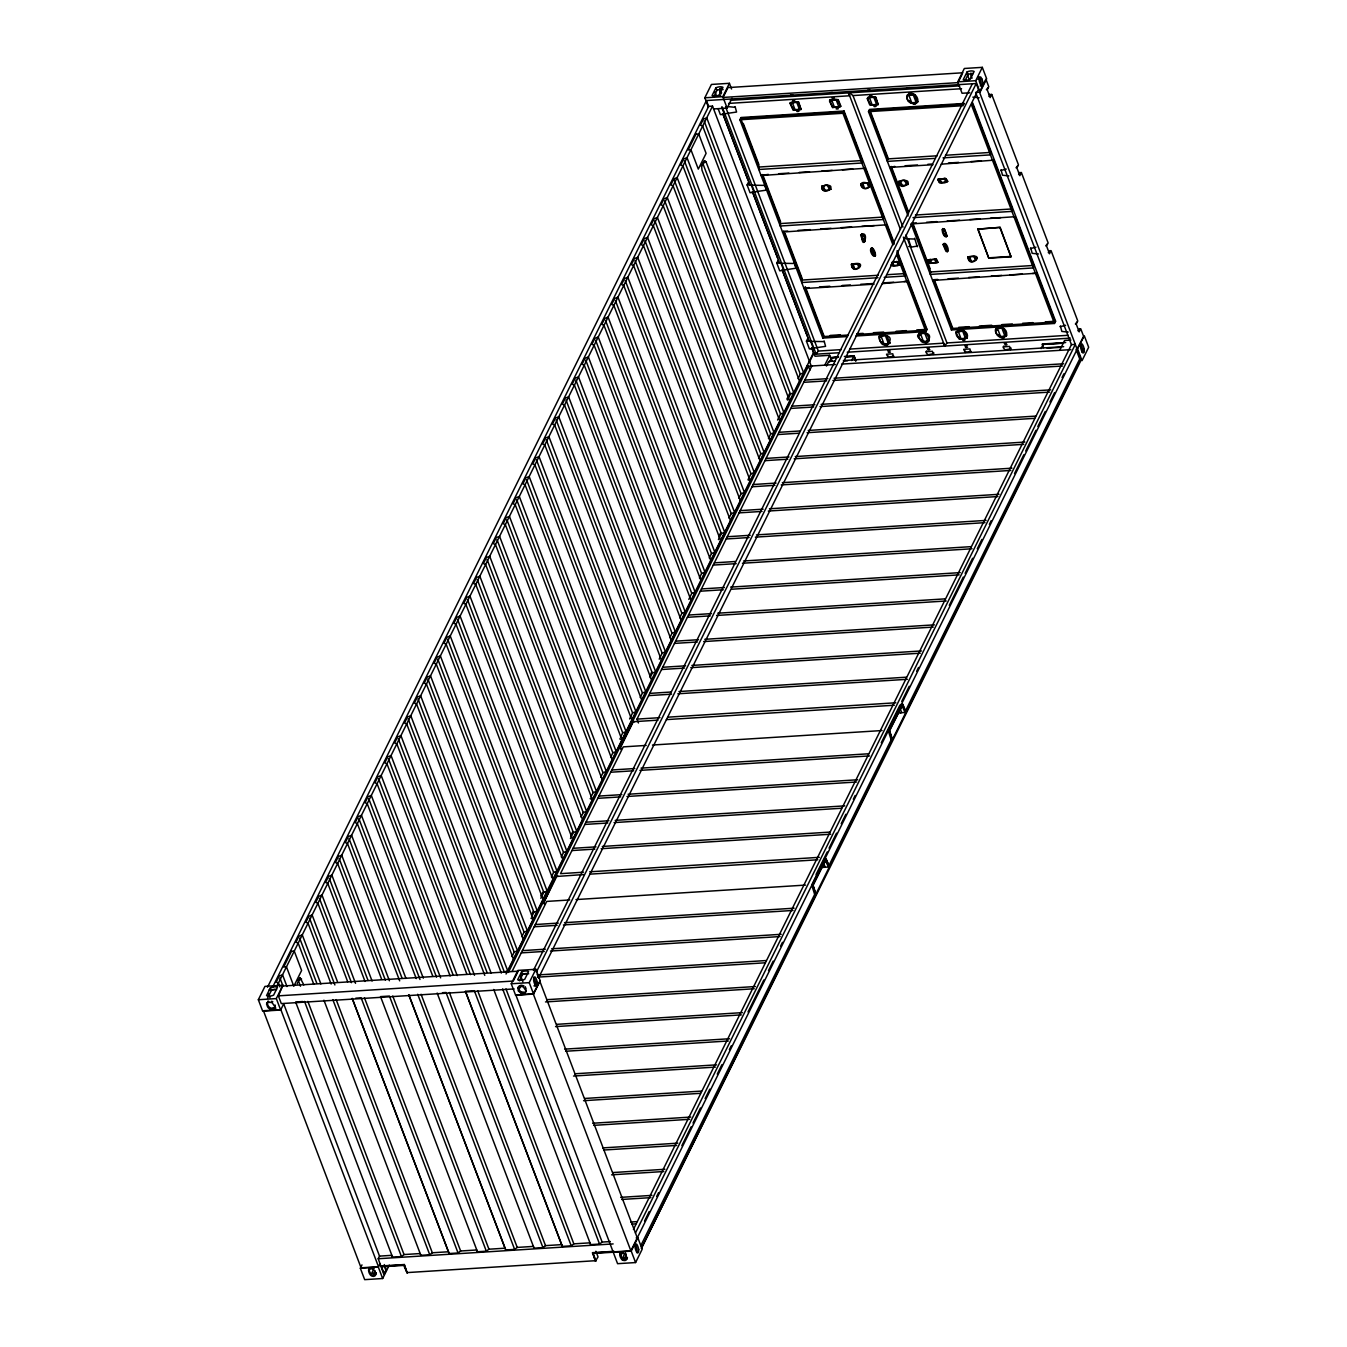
<?xml version="1.0" encoding="UTF-8"?>
<svg xmlns="http://www.w3.org/2000/svg" width="1347" height="1347" viewBox="0 0 1347 1347"><rect width="100%" height="100%" fill="white"/><g stroke="black" fill="none" stroke-linecap="round" stroke-linejoin="round"><path stroke-width="1.5" d="M926.5 350.961L926.079 352.493L927.864 354.766L933.572 353.672M1003.65 346.078L1003.246 347.627L1005.014 349.9L1010.738 348.806M874.725 254.229L873.226 253.91M946.369 234.833L944.87 234.513M759.169 167.028L758.782 169.503L861.844 163.004L862.232 160.529L843.693 111.75L740.631 118.267L759.169 167.028L862.232 160.529M762.099 174.773L780.637 223.551L780.25 226.01L883.312 219.51L883.699 217.052L865.161 168.274L761.089 175.548L768.295 174.386M894.054 244.295L886.646 224.797L782.556 232.071L783.584 231.297L802.105 280.058L801.734 282.533L877.991 277.718M869.977 112.104L887.757 158.912L887.387 161.387L934.801 158.39M897.018 252.108L905.167 273.559L904.797 276.034L884.171 277.33M911.161 223.956L912.172 223.181L930.693 271.959L930.322 274.418L1033.385 267.918L1033.755 265.443L1015.234 216.682L911.161 223.956L951.42 329.964L1054.482 323.465L1055.61 321.226L972.669 102.894L971.557 105.15L1054.482 323.465M972.298 103.652L990.82 152.413L990.449 154.888L943.035 157.868M941.216 164.182L993.766 160.158L1012.287 208.937L1011.917 211.395L912.98 217.642M893.431 356.938L892.808 353.806L886.511 354.21L888.094 357.275L893.802 356.18M970.598 352.072L969.975 348.94L963.661 349.328L965.243 352.409L970.968 351.314M543.228 901.547L543.06 903.483M933.774 352.746L933.202 354.429L932.427 351.298L926.13 351.702M1010.94 347.88L1010.368 349.563L1009.593 346.432L1003.279 346.836M384.282 1264.597L386.437 1270.255L383.844 1274.414L378.221 1258.738L379.517 1256.111L283.712 1003.885L280.664 1010.014L262.682 1011.159L258.338 999.727L264.955 986.374L282.937 985.229L278.358 995.854L281.304 1003.599L514.133 988.917M708.438 107.322L704.818 97.792L711.418 84.44L729.417 83.312L731.573 89.02M267.497 987.25L706.434 100.554L976.221 83.531L978.427 89.34L538.564 977.922L537.099 974.049M270.393 987.806L266.538 995.601A6.802 3.637 -20.8 0 0 273.593 995.164L277.448 987.368A6.802 3.637 -20.8 0 0 270.393 987.806L271.387 990.415L267.531 998.228M715.947 87.757L712.075 95.553A6.802 3.637 -20.8 0 0 719.13 95.115L722.985 87.302A6.802 3.637 -20.8 0 0 715.947 87.757L716.941 90.367L713.843 96.614M272.498 987.418L708.64 106.362L706.434 100.554M768.463 438.432L770.703 433.936L774.037 432.64L677.154 177.585L673.82 178.882L670.84 184.893L673.062 185.835L769.945 440.89M276.792 986.358L712.529 106.127L708.64 106.362M280.664 1010.014L276.32 998.582L282.937 985.229M713.59 108.939L727.144 108.097L722.8 96.664L729.417 83.312M727.144 108.097L732.01 98.247M701.265 166.237L704.599 160.647L706.081 161.943L793.753 392.768L790.436 394.082L787.456 400.076M297.148 983.765L300.112 977.754L303.816 984.926M704.599 160.647L701.635 166.658L701.989 170.193L789.679 401.036M722.531 113.636A4.26 2.29 -20.8 0 0 724.248 113.855L736.573 112.037L735.108 106.581M847.566 336.531L822.832 338.08L739.89 119.765L741.002 117.509L844.064 111.01L894.122 242.797M838.356 357.241L830.594 357.73L829.668 355.305L815.019 356.231L812.157 348.721L809.379 348.907L806.449 341.145L809.21 340.976L782.489 270.629L779.711 270.798L776.781 263.052L779.543 262.884L752.821 192.52L750.043 192.705L747.097 184.943L748.646 181.811M752.198 191.745A4.26 2.29 -20.8 0 0 753.916 191.964L766.241 190.146L764.776 184.691M892.994 244.986L842.953 113.266L844.064 111.01M776.781 263.052L778.33 259.92M908.114 215.958L868.495 111.649L869.606 109.393L964.418 103.416M781.866 269.855A4.26 2.29 -20.8 0 0 783.584 270.057L795.909 268.238L794.444 262.783M806.449 341.145L807.998 338.03M860.615 234.984C870.583 228.704 862.08 255.256 861.693 233.957M860.8 234.614C862.282 243.336 868.175 244.986 863.023 234.462M531.543 914.882L533.412 911.128M540.854 896.058L542.723 892.303M570.673 835.83L572.542 832.059M649.894 675.807L651.763 672.035M718.86 536.493L720.712 532.722M786.884 399.066L789.679 393.425M511.961 956.606L514.2 952.093L517.534 950.797L420.651 695.759L417.317 697.056L414.337 703.05L416.56 704.01L513.443 959.047M521.828 936.67L524.067 932.175L527.401 930.878L430.518 675.824L427.184 677.12L424.204 683.131L426.427 684.074L523.31 939.128M531.695 916.751L533.934 912.239L537.251 910.942L440.368 655.888L437.051 657.201L434.071 663.195L436.293 664.155L533.176 919.193L530.954 918.25M540.821 898.314L543.784 892.32L547.118 891.007L450.235 635.969L446.901 637.266L443.938 643.26L446.16 644.22L543.043 899.257M551.428 876.88L553.651 872.385L556.985 871.088L460.102 616.034L456.768 617.33L453.804 623.341L456.027 624.284L552.91 879.338M561.295 856.961L563.517 852.449L566.851 851.152L469.968 596.098L466.634 597.411L463.671 603.405L465.894 604.365L562.777 859.403M570.421 838.524L573.384 832.53L576.718 831.217L479.835 576.179L476.501 577.476L473.538 583.487L475.76 584.43L572.643 839.484M581.028 817.09L583.251 812.595L586.585 811.298L489.702 556.244L486.368 557.54L483.405 563.551L485.61 564.494L582.493 819.548M590.895 797.171L593.118 792.659L596.452 791.363L499.569 536.325L496.235 537.621L493.271 543.616L495.477 544.575L592.36 799.613L590.154 798.67M600.762 777.236L602.985 772.74L606.318 771.444L509.435 516.389L506.102 517.686L503.138 523.697L505.344 524.64L602.227 779.694M610.629 757.3L612.851 752.805L616.185 751.508L519.302 496.454L515.968 497.767L512.988 503.761L515.211 504.704L612.094 759.759M620.496 737.381L622.718 732.886L626.052 731.573L529.169 476.535L525.835 477.831L522.855 483.826L525.077 484.785L621.96 739.823L619.738 738.88M629.605 718.944L632.585 712.95L635.919 711.654L539.036 456.599L535.702 457.896L532.722 463.907L534.944 464.85L631.827 719.904M640.212 697.527L642.452 693.015L645.785 691.718L548.903 436.664L545.569 437.977L542.588 443.971L544.811 444.931L641.694 699.969M650.079 677.592L652.318 673.096L655.652 671.783L558.769 416.745L555.435 418.041L552.455 424.036L554.678 424.995L651.561 680.033M659.205 659.154L662.185 653.16L665.502 651.864L568.619 396.809L565.302 398.106L562.322 404.117L564.545 405.06L661.428 660.114M669.813 637.737L672.035 633.225L675.369 631.928L578.486 376.874L575.152 378.187L572.189 384.181L574.411 385.141L671.294 640.179M679.679 617.802L681.902 613.306L685.236 611.993L588.353 356.955L585.019 358.251L582.056 364.262L584.278 365.205L681.161 620.26M688.805 599.381L691.769 593.37L695.103 592.074L598.22 337.019L594.886 338.316L591.922 344.327L594.145 345.27L691.028 600.324M699.413 577.947L701.635 573.435L704.969 572.138L608.086 317.101L604.752 318.397L601.789 324.391L603.995 325.351L700.895 580.389M709.28 558.012L711.502 553.516L714.836 552.219L617.953 297.165L614.619 298.462L611.656 304.473L613.862 305.415L710.745 560.47M718.406 539.591L721.369 533.58L724.703 532.284L627.82 277.229L624.486 278.543L621.523 284.537L623.728 285.48L720.611 540.534M729.013 518.157L731.236 513.662L734.57 512.348L637.687 257.311L634.353 258.607L631.373 264.601L633.595 265.561L730.478 520.599M738.88 498.222L741.103 493.726L744.436 492.43L647.553 237.375L644.22 238.672L641.239 244.683L643.462 245.625L740.345 500.68M750.969 473.79L747.989 479.801L750.212 480.744L653.329 225.707L651.106 224.747L654.086 218.753L657.42 217.439L754.303 472.494L750.969 473.79L654.827 220.706M758.597 458.367L760.836 453.872L764.17 452.558L667.287 197.521L663.953 198.817L660.973 204.811L663.195 205.771L760.078 460.809M777.589 420.011L780.57 414L783.903 412.704L687.004 157.65L683.687 158.963L680.706 164.957L682.929 165.917L779.812 420.954M798.064 378.642L800.286 374.146L803.62 372.85L706.737 117.795L703.403 119.092L700.44 125.103L702.663 126.046L799.546 381.1M389.266 1265.153L382.666 1278.522L364.683 1279.65L360.339 1268.217L361.989 1264.884M506.034 974.033L813.42 352.931M507.28 972.45L807.358 366.266M809.193 362.545L813.79 353.284L811.652 347.644M508.391 972.382L808.469 366.182L809.934 370.055M555.149 878.345L543.296 903.315M619.923 747.484L632.72 721.756L658.01 720.14M822.832 338.08L823.943 335.841L805.27 286.658M811.534 347.947A4.26 2.29 -20.8 0 0 813.251 348.166L825.576 346.347L824.111 340.892M512.18 971.238L546.747 901.412L569.714 899.964M638.461 722.985L636.996 719.113L811.803 365.98M870.667 249.229C872.469 244.649 876.762 254.196 875.045 256.25C872.014 257.075 868.344 248.084 872.115 248.252M873.075 248.707L871.408 248.185M511.254 983.765L517.871 970.412L535.853 969.284L540.198 980.7L533.58 994.069L515.598 995.197L511.254 983.765L529.236 982.637L535.853 969.284M969.806 92.775L962.061 93.263L957.734 81.847L964.334 68.478L982.317 67.35L986.661 78.783L980.06 92.135L975.615 92.421L1071.421 344.647L633.427 1229.441M958.828 80.972L962.078 74.405M873.058 255.526L870.852 248.858M373.422 1269.8L371.873 1272.915A6.802 3.637 -20.8 0 0 376.318 1273.285M875.314 255.879L875.466 255.004M521.542 971.962L517.669 979.757A6.802 3.637 -20.8 0 0 524.724 979.32L528.58 971.524A6.802 3.637 -20.8 0 0 521.542 971.962L522.535 974.571L519.437 980.818M967.079 71.913L963.223 79.709A6.802 3.637 -20.8 0 0 970.261 79.271L974.134 71.458A6.802 3.637 -20.8 0 0 967.079 71.913L968.072 74.523L964.991 80.769M373.641 1273.976L375.19 1270.861M382.666 1278.522L378.322 1267.089L380.056 1263.587M824.785 365.155L829.668 355.305M826.469 366.047L828.725 361.484L835.022 361.08M830.594 357.73L838.541 356.871M515.598 995.197L533.21 993.716L540.198 980.7M518.309 990.988L521.07 985.432M829.466 361.939L831.503 357.797L837.565 357.426M533.412 970.463L972.332 83.783M383.844 1274.414L385.882 1270.288L384.67 1267.072M980.06 92.135L975.716 80.702L982.317 67.35M536.359 972.113L976.221 83.531M535.264 985.432L536.796 982.333M908.349 238.672L910.926 247.175L917.61 246.013M851.674 360.525L853.712 356.399L845.647 356.921M384.4 1274.38L381.521 1266.82L403.73 1265.422L407.164 1272.949L404.285 1264.53L380.982 1265.995M855.732 361.08L854.082 355.877L844.367 356.5M917.24 246.77L914.664 238.267M911.296 246.417L908.737 246.552M407.164 1272.949L404.285 1264.53M988.951 94.627L991.712 94.442L990.163 97.573L987.233 89.828L988.782 86.696L985.92 79.187L979.505 92.168L1077.145 349.243L1084.318 335.841L1088.662 347.273L1082.045 360.626L1077.701 349.21M947.143 236.095C944.483 239.648 940.307 229.226 943.388 228.805M942.311 229.832L942.732 228.586L944.079 229.057M944.702 236.129L942.496 229.445M944.718 229.31L946.924 235.978L944.281 229.344M943.27 244.144C946.183 240.153 950.982 253.539 946.032 251.418C936.687 229.95 953.625 266.723 945.055 243.874M888.464 356.534L887.589 355.659M1008.836 175.868L1002.505 175.228L1001.057 169.789M855.8 336.009L925.894 331.581L927.005 329.325L897.119 250.66M977.77 229.142L1000.164 227.357L1011.008 256.789L988.799 258.203L977.77 229.142L1000.164 227.357M1018.618 172.719L1021.38 172.551L1019.831 175.682L1016.901 167.92L1018.45 164.805L991.712 94.442M951.42 329.964L952.548 327.725L934.616 280.513M988.799 258.203L977.956 228.754M965.614 351.651L964.755 350.792M1038.503 253.977L1032.172 253.337L1030.724 247.882M595.896 1251.245L598.051 1256.903L595.458 1261.061L592.596 1252.659L613.963 1251.296M1043.42 347.593L1042.393 344.007L1065.696 342.525M1041.079 348.587L1043.117 344.462L1063.305 343.182M595.458 1261.061L592.596 1252.659M1068.171 332.086L1061.84 331.429L1060.392 325.991M515.783 994.827L617.583 1263.688L635.582 1262.56L642.182 1249.208L637.838 1237.775L636.188 1237.876M1059.719 350.338L1064.601 340.488L1070.882 340.084M620.664 1256.128L622.499 1252.424M624.553 1253.956L623.021 1257.071A6.802 3.637 -20.8 0 0 627.449 1257.441M635.447 1232.96L1075.31 344.394L1071.421 344.647M624.789 1258.132L626.321 1255.017M644.573 1220.938L649.22 1211.525M656.679 1196.456L658.548 1192.701M681.851 1145.64L691.163 1126.816M693.032 1123.044L700.474 1107.975M705.138 1098.563L709.802 1089.151M717.261 1074.098L721.908 1064.686M729.367 1049.616L731.236 1045.861M748.006 1011.967L763.85 979.976M768.514 970.547L773.178 961.135M780.62 946.082L782.489 942.311M816.046 874.54L827.226 851.961M829.078 848.189L836.538 833.12M841.202 823.707L845.865 814.295M853.308 799.242L855.177 795.471M881.275 742.769L899.914 705.121M901.766 701.349L909.225 686.28M916.684 671.227L918.553 667.455M949.298 605.342L963.273 577.105M965.142 573.334L972.601 558.264M977.265 548.852L981.912 539.44M989.372 524.387L991.24 520.615M1014.527 473.555L1023.855 454.73M1025.724 450.959L1035.961 430.265M1037.83 426.494L1045.289 411.424M1049.953 402.012L1054.6 392.6M1062.059 377.547L1063.928 373.776M613.441 1251.885L630.867 1250.791L1083.577 336.262L1080.732 328.752L1079.183 331.884L1076.236 324.139L1077.785 321.007L1051.064 250.643L1049.498 253.775L1046.568 246.03L1048.118 242.898L1021.38 172.551M635.582 1262.56L631.238 1251.127L637.838 1237.775M1083.83 349.142L1082.23 352.375A3.132 1.313 86.4 0 0 1082.23 347.997A9.816 4.142 86.4 0 0 1080.597 344.26M640.785 1245.689L814.666 894.425L811.736 885.131L824.532 859.083L828.405 866.677L829.516 866.609L892.286 739.823L889.357 730.512L902.709 704.094L906.026 712.058L904.915 712.125L901.295 704.212L888.245 730.579L891.175 739.89L829.331 864.808M904.915 712.125L1079.722 358.992L1076.034 349.311M829.516 866.609L825.913 858.696L812.847 885.063L815.777 894.357L641.34 1248.467L1081.203 359.885L1079.722 358.992M829.331 866.98L815.962 893.987L813.1 885.366L826.199 859.251L829.331 866.98L820.963 867.502M905.841 712.428L892.472 739.436L889.592 730.815L902.709 704.7L905.841 712.428L897.472 712.967M906.026 712.058L1080.833 358.925M719.719 88.548L720.527 91.276A3.889 2.846 26.3 0 0 721.588 92.791M518.326 986.863L519.151 989.59A3.889 2.846 26.3 0 0 522.889 992.402A3.889 2.846 26.3 0 0 526.307 990.719M722.245 107.036L816.13 354.177L816.871 353.099M790.032 103.012L798.805 102.103L800.909 109.629L793.147 110.117L790.066 103.5L790.807 102.473L798.131 102.204M840.781 106.396L832.564 107.642L829.483 101.025L830.409 99.611L838.204 99.611L840.747 105.891L840.006 106.935L832.749 107.255L829.634 100.149L837.48 99.661L840.562 106.261M868.091 97.792L868.95 98.6L868.344 97.708L867.232 98.634L869.758 104.931L878.076 104.763L875.954 97.22L868.158 97.22L867.417 98.264L870.499 104.881L878.261 104.392L875.23 97.27M907.491 95.3C909.04 94.711 904.258 99.594 910.319 102.86C924.042 107.794 916.398 88.161 907.575 94.745C904.46 99.695 912.508 106.278 917.677 101.901M300.482 986.223L298.259 980.347L300.112 977.754M871.442 248.303L871.762 250.037M937.832 179.589L945.459 178.259L947.665 181.087C946.47 183.495 938.186 184.303 938.051 179.707M947.699 181.576L939.482 182.822L938.017 179.218M900.217 264.551L892.59 265.898L891.108 264.989M943.085 228.906L943.405 230.64M928.083 260.19L936.317 258.944L937.967 262.177L929.733 263.423L928.268 259.803M956.016 331.968L964.048 331.093L967.129 337.71M967.348 337.828L959.131 339.074L956.05 332.456C958.441 327.574 969.049 330.604 967.314 337.339C964.132 341.38 954.939 338.888 956.235 332.086M961.556 88.717L852.988 95.57A10.624 7.206 35.6 0 0 848.543 92.876L849.654 95.772L728.559 103.416M816.989 352.847L818.353 351.062L841.319 349.614M632.366 721.487L633.477 721.807M555.856 876.038L556.968 876.358M556.042 876.51L583.605 874.557M267.194 1002.707L267.733 1002.05A5.051 3.687 26.3 0 1 268.76 1001.478M379.517 1256.111L391.825 1255.337L392.549 1257.105L401.44 1256.549L404.033 1254.562L420.112 1253.552L420.853 1255.32L429.744 1254.764L432.336 1252.777L448.416 1251.767L449.157 1253.535L458.047 1252.979L460.64 1250.993L476.72 1249.982L477.461 1251.75L486.334 1251.195L488.944 1249.208L505.024 1248.198L505.765 1249.965L514.638 1249.41L517.231 1247.423L533.328 1246.413L534.069 1248.181L542.942 1247.625L545.535 1245.638L561.632 1244.628L562.356 1246.396L571.246 1245.84L573.839 1243.853L589.935 1242.843L590.66 1244.611L599.55 1244.056L602.143 1242.069L610.343 1241.547M894.829 166.405L889.693 167.432L932.966 164.704M809.16 287.551L804.024 288.595L874.102 284.166M856.557 334.511L926.635 330.082L908.114 281.304L882.352 283.645M933.639 279.705L932.629 280.479L1036.702 273.205L1055.223 321.967L952.161 328.466L933.639 279.705L937.765 279.435M986.374 89.677L988.109 87.538M988.951 96.462L990.971 95.081L989.304 94.408M1016.042 167.769L1017.776 165.647M1018.618 174.554L1020.639 173.191L1018.972 172.5M812.275 348.132L811.349 349.176L812.729 349.361M1045.71 245.878L1047.444 243.74M1048.286 252.664L1050.02 250.525M1075.377 323.987L1077.112 321.849M1077.954 330.756L1079.688 328.617M706.081 161.943L702.747 163.24L790.436 394.082M298.259 980.347L301.593 979.05M797.828 102.153L798.401 102.372M801.095 109.259L793.332 109.747L790.251 103.13M874.994 97.287L875.567 97.506M914.411 94.795L914.983 95.014M830.863 189.321C812.982 194.456 826.789 177.467 830.947 189.321M860.935 184.084C878.816 178.949 865.01 195.938 860.851 184.084M908.013 184.455C890.148 189.59 903.955 172.601 908.114 184.438M938.101 179.218L945.88 178.73L947.48 181.458M875.23 255.879L873.243 255.139M944.382 243.622L944.382 245.457M928.352 259.803L936.131 259.314L937.781 262.547M937.68 262.547L929.918 263.035L928.302 260.308M886.663 335.975L887.235 336.194M889.929 343.081C881.174 350.136 872.267 330.52 886.966 336.026M926.062 333.484L926.635 333.702M1003.229 328.617L1003.97 329.072M1006.495 335.723C1000.552 338.232 995.484 336.06 995.601 329.106C1000.585 326.176 1007.135 327.91 1006.731 334.847C999.575 345.32 987.115 323.112 1003.532 328.668M1000.703 170.48L1006.26 169.099M1030.371 248.589L1035.927 247.191M1060.038 326.698L1065.595 325.3M962.903 72.772L727.969 87.589L723.086 97.439L958.02 82.622M720.561 95.519L716.452 95.772L714.988 91.933M977.855 79.288L981.963 79.018M704.818 97.792L722.8 96.664M957.734 81.847L975.716 80.702M730.327 100.335L959.535 85.871M867.973 97.59L875.297 97.338M907.373 95.115L914.714 94.846M869.236 110.151L964.048 104.157M739.89 119.765L842.953 113.266M868.495 111.649L963.307 105.672M887.757 158.912L937.226 155.797M945.476 155.275L990.82 152.413M778.6 173.746L788.904 173.09M799.209 172.433L809.513 171.793M821.889 171.002L832.193 170.362M842.498 169.705L852.803 169.049M905.133 165.748L917.509 164.974M927.814 164.317L931.922 164.065M948.423 163.021L958.727 162.381M971.086 161.589L981.407 160.95M747.097 184.943L749.875 184.775L723.154 114.428L720.376 114.596L718.17 108.787M749.622 184.96A4.26 2.29 -20.8 0 0 751.34 185.179L764.439 185.398M780.637 223.551L883.699 217.052M915.421 215.049L1012.287 208.937M783.584 231.297L787.692 231.044M797.996 230.388L810.372 229.613M820.677 228.956L830.981 228.3M841.286 227.66L851.59 227.003M861.895 226.347L874.27 225.572M912.172 223.181L916.297 222.929M926.601 222.272L936.906 221.615M947.21 220.975L959.586 220.184M969.891 219.544L980.195 218.888M990.5 218.248L1000.804 217.591M861.524 236.5L863.747 236.348M943.22 231.347L945.442 231.196M862.484 239.008L864.707 238.874M944.18 233.856L946.385 233.721M914.293 239.025L905.79 238.789M871.576 250.744L873.799 250.593M944.196 246.164L946.419 246.013M872.536 253.253L874.742 253.118M945.156 248.673L947.379 248.538M779.29 263.069A4.26 2.29 -20.8 0 0 781.007 263.271L794.107 263.49M892.775 261.907L898.382 261.688L899.998 264.433M988.984 257.816L1011.193 256.418M802.105 280.058L878.362 275.259M886.612 274.737L905.167 273.559M930.693 271.959L1033.755 265.443M819.481 286.911L829.786 286.254M842.144 285.48L850.395 284.958M860.699 284.301L873.058 283.527M883.379 282.87L893.684 282.23M903.989 281.574L908.114 281.304M948.069 278.795L958.374 278.139M968.678 277.482L978.983 276.842M991.358 276.068L1001.663 275.411M1009.913 274.889L1022.272 274.115M1032.577 273.458L1036.702 273.205M830.122 335.437L840.427 334.797M856.928 333.753L863.107 333.366M873.412 332.709L883.716 332.069M896.092 331.278L906.396 330.638M916.701 329.981L927.005 329.325M958.727 327.338L969.032 326.681M979.336 326.025L991.712 325.25M1002.016 324.593L1012.321 323.954M1022.626 323.297L1032.93 322.64M1045.289 321.866L1055.61 321.226M848.307 335.016L823.573 336.582L805.051 287.82M808.958 341.161A4.26 2.29 -20.8 0 0 810.675 341.38L823.775 341.599M849.671 349.092L943.624 343.165L944.735 346.061A10.624 0.859 -58.7 0 1 946.958 342.946L1068.053 335.302M816.13 354.177L838.945 352.746M847.246 352.224L1070.377 338.131M846.135 356.753L853.897 356.265M1042.208 344.377L1063.574 343.03M843.407 360.558L1063.659 346.667M843.592 361.047L847.633 360.777M1047.141 348.2L1061.268 347.307M806.802 366.3L835.275 364.498M841.572 364.094L1070.848 349.631M804.816 380.09L827.782 378.642M834.046 378.238L1063.642 363.757M803.704 382.329L826.671 380.881M832.934 380.494L1062.53 365.997M791.901 406.188L814.851 404.74M821.114 404.353L1050.711 389.855M790.773 408.444L813.74 406.996M820.003 406.592L1049.599 392.112M778.97 432.303L799.849 430.989M808.2 430.451L1035.708 416.105M777.859 434.542L798.737 433.229M807.072 432.707L1034.597 418.345M766.056 458.401L789.005 456.953M795.269 456.566L1024.865 442.069M764.928 460.657L787.894 459.209M794.158 458.805L1023.754 444.325M753.125 484.516L776.091 483.068M782.338 482.664L1011.951 468.184M752.013 486.772L774.963 485.324M781.226 484.92L1010.822 470.44M740.193 510.614L763.16 509.166M769.423 508.779L999.019 494.298M739.082 512.87L762.048 511.422M768.312 511.035L997.908 496.538M727.279 536.729L750.228 535.281M756.492 534.894L986.105 520.397M726.168 538.985L749.117 537.537M755.381 537.133L984.977 522.653M714.348 562.844L735.226 561.514M743.578 560.992L971.086 546.646M713.237 565.083L736.203 563.635M742.466 563.248L972.063 548.768M701.433 588.942L724.383 587.494M730.646 587.107L960.243 572.61M700.322 591.198L723.272 589.75M731.623 589.228L959.131 574.866M688.502 615.057L711.469 613.609M717.732 613.205L945.24 598.859M687.391 617.313L710.357 615.848M716.604 615.461L946.217 600.981M675.588 641.155L698.537 639.707M704.801 639.32L934.397 624.84M674.46 643.411L697.426 641.963M703.69 641.576L933.286 627.079M662.657 667.27L685.623 665.822M691.87 665.435L921.483 650.938M661.545 669.526L684.495 668.078M690.758 667.674L920.355 653.194M649.725 693.385L670.604 692.055M678.955 691.533L906.464 677.187M648.614 695.624L671.581 694.176M677.844 693.789L907.44 679.292M636.996 719.113L659.946 717.665M668.297 717.143L895.822 702.78M666.378 719.618L894.341 705.222M646.206 745.413L623.257 746.878L560.487 873.664L583.453 872.216M652.47 745.026L882.066 730.545M891.175 739.89L892.286 739.823M611.807 769.979L634.774 768.531M641.037 768.127L868.546 753.781M610.696 772.235L633.662 770.787M639.926 770.383L869.522 755.903M598.893 796.077L621.843 794.629M628.106 794.242L857.719 779.761M597.782 798.333L620.731 796.885M626.995 796.498L856.591 782.001M585.962 822.192L608.928 820.744M615.192 820.357L844.788 805.86M584.851 824.448L607.817 823M614.08 822.596L841.589 808.251M573.047 848.307L595.997 846.859M602.261 846.455L829.769 832.109M571.936 850.546L594.886 849.098M601.149 848.711L830.745 834.231M589.717 871.812L819.313 857.332M589.868 874.152L817.831 859.773M819.986 867.704L825.071 866.879L823.606 863.006M575.977 899.577L805.573 885.08M814.666 894.425L815.777 894.357M535.315 924.53L558.264 923.082M564.528 922.678L794.124 908.198M534.203 926.77L557.153 925.322M563.416 924.934L793.013 910.454M522.383 950.628L545.35 949.18M551.613 948.793L781.209 934.296M521.272 952.885L544.239 951.437M550.502 951.033L780.098 936.552M283.24 986.004L518.157 971.187L513.291 981.037L278.358 995.854M269.131 989.843L275.293 989.456M521.592 973.915L526.424 973.612M538.682 974.891L766.19 960.546M537.571 977.147L765.079 962.802M258.338 999.727L276.32 998.582M302.755 1001.528L295.633 1001.983L392.549 1257.105M355.793 998.178L361.131 997.841L458.047 1252.979M442.473 992.705L446.025 992.486L542.942 1247.625M268.036 1001.023A3.132 1.313 86.4 0 1 267.093 1002.943L268.002 1005.434A3.889 2.846 26.3 0 0 272.7 1008.297L275.916 1008.095M520.615 992.655L523.831 992.453M546.629 999.693L755.364 986.526M545.518 1001.932L754.253 988.765M556.665 1024.343L742.433 1012.624M555.553 1026.599L741.321 1014.88M564.612 1049.145L729.518 1038.739M565.588 1051.266L728.39 1040.978M574.647 1073.795L716.587 1064.837M573.536 1076.051L715.476 1067.093M584.682 1098.462L701.568 1091.087M583.571 1100.701L700.457 1093.326M592.646 1123.246L690.742 1117.067M593.606 1125.368L689.63 1119.306M602.681 1147.913L677.81 1143.165M603.641 1150.035L676.699 1145.421M612.717 1172.563L664.896 1169.28M611.589 1174.82L663.785 1171.52M620.664 1197.365L651.965 1195.378M621.64 1199.47L650.854 1197.635M630.699 1222.015L636.963 1221.628M631.676 1224.137L635.835 1223.867M378.221 1258.738L613.138 1243.921M380.797 1266.382L404.1 1264.9M592.411 1253.03L613.777 1251.683M360.339 1268.217L378.322 1267.089M631.238 1251.127L593.135 1253.468L596.014 1261.028M407.35 1272.578L595.643 1260.691M622.045 1259.647L625.261 1259.445M972.837 97.136L979.168 97.775M728.441 106.649L734.772 107.289M837.548 99.712L837.043 100.419L837.817 99.88M943.052 228.788L944.196 229.209M944.735 243.672L943.304 244.649M862.063 234.008L861.71 235.792M964.115 331.16L963.61 331.867L964.385 331.328M926.366 333.534C901.345 331.817 939.465 353.79 926.298 333.484M914.647 94.778L917.762 101.901M798.064 102.136L801.196 109.242M861.962 234.041L863.04 235.708M886.898 335.959L890.013 343.064M944.887 235.742L946.369 236.651L947.109 235.607M1003.801 328.836L1006.579 335.723M869.775 184.017C854.705 177.282 861.609 195.231 870.516 185.953M899.442 262.126L892.404 261.571L893.886 265.443M891.293 264.618C893.162 266.521 899.156 266.352 900.183 264.063M872.435 248.454L875.281 255.374M525.246 986.711L526.189 989.153M634.589 721.739L633.477 721.42L620.849 746.928L620.849 749.504M558.079 876.291L556.968 875.971L544.34 901.463L544.34 904.056M1077.735 351.264L1079.924 357.039M971.675 75.432L970.8 73.159L971.103 76.56A3.889 2.846 26.3 0 0 972.164 78.075M967.163 74.051L969.369 79.827M999.979 227.744L1011.008 256.789M913.114 94.391L916.061 102.136M1001.932 328.213L1004.879 335.959M944.348 178.326L945.813 182.199M974.016 256.418L975.481 260.308M908.669 94.66L911.616 102.423M997.504 328.483L1000.434 336.245M939.903 178.595L941.385 182.485M969.571 256.705L971.052 260.577M945.257 244.161L945.729 245.373M947.194 249.246L945.863 249.33M873.698 96.866L876.644 104.628M962.533 330.689L965.462 338.451M904.931 180.818L906.396 184.691M934.599 258.91L936.064 262.783M869.27 97.152L872.199 104.898M958.087 330.975L961.034 338.72M900.486 181.087L901.968 184.96M930.154 259.196L931.636 263.069M870.347 111.363L888.279 158.576M891.276 166.439L908.45 211.681M912.946 223.467L930.12 268.71M890.704 166.658L908.484 213.483M852.988 95.57L902.961 227.104M905.942 234.967L946.958 342.946M848.543 92.876L900.368 229.293M903.349 237.139L944.735 346.061M896.681 254.684L925.894 331.581M835.948 99.257L838.895 107.002M924.783 333.079L927.713 340.825M867.182 183.192L868.663 187.065M896.849 261.301L898.331 265.174M831.52 99.526L834.467 107.289M920.338 333.349L923.284 341.111M862.737 183.478L864.218 187.351M864.521 239.581L863.174 239.665M796.548 101.749L799.478 109.494M885.366 335.555L888.313 343.317M827.765 185.684L829.247 189.557M857.433 263.776L858.915 267.649M792.103 102.018L795.05 109.764M880.921 335.841L883.868 343.586M823.337 185.953L824.802 189.826M853.005 264.063L854.469 267.935M854.082 355.877L855.917 360.71M853.712 356.399L855.16 360.188M743.258 123.419L758.933 164.721M762.671 174.554L780.603 221.75M785.082 233.553L802.273 278.795M830.779 357.359L831.991 360.575M725.578 106.834L818.353 351.062M721.672 107.07L724.248 113.855M751.34 185.179L753.916 191.964M781.007 263.271L783.584 270.057M810.675 341.38L813.251 348.166M723.406 115.371L747.905 179.858M753.074 193.48L777.573 257.967M782.759 271.572L807.24 336.077M712.529 106.127L811.248 366.014M704.161 121.062L800.286 374.146M900.116 708.455L901.581 712.344L900.655 712.883M684.428 160.916L780.57 414M673.82 178.882L770.703 433.936M664.694 200.787L760.836 453.872M644.96 240.642L741.103 493.726M635.094 260.56L731.236 513.662M625.227 280.496L721.369 533.58M615.36 300.432L711.502 553.516M605.493 320.35L701.635 573.435M595.643 340.286L691.769 593.37M585.777 360.221L681.902 613.306M575.91 380.14L672.035 633.225M566.043 400.076L662.185 653.16M556.176 420.011L652.318 673.096M546.31 439.93L642.452 693.015M536.443 459.866L632.585 712.95M526.576 479.785L622.718 732.886M516.709 499.72L612.851 752.805M506.842 519.656L602.985 772.74M496.976 539.575L593.118 792.659M487.109 559.51L583.251 812.595M477.242 579.446L573.384 832.53M467.392 599.364L563.517 852.449M457.525 619.3L553.651 872.385M447.659 639.236L543.784 892.32M437.792 659.154L533.934 912.239M427.925 679.09L524.067 932.175M539.642 980.734L637.283 1237.809M529.236 982.637L533.58 994.069M533.21 993.716L630.867 1250.791M418.058 699.009L514.2 952.093M520.717 975.935L522.905 981.71M408.192 718.944L504.334 972.029L507.667 970.732L410.784 715.678L407.451 716.991L404.47 722.985L406.693 723.928L501.337 973.09M505.967 988.9L602.143 1242.069M502.633 988.917L599.55 1244.056M491.083 973.005L400.918 735.614L397.584 736.91L394.604 742.921L396.826 743.864L484.768 975.363M493.743 989.473L590.66 1244.611M398.325 738.88L487.008 972.349M474.514 975.279L391.051 755.549L387.717 756.846L384.737 762.84L386.959 763.8L466.702 973.713M477.663 990.685L573.839 1243.853M388.458 758.799L470.44 974.622M571.246 1245.84L474.329 990.702L465.456 991.257L562.356 1246.396M465.456 991.459L561.632 1244.628M457.205 975.582L381.184 775.468L377.85 776.764L374.887 782.775L377.093 783.718L450.134 975.986M378.591 778.734L453.114 974.925M449.376 992.47L545.535 1245.638M440.621 977.855L371.317 795.404L367.984 796.7L365.02 802.711L367.226 803.654L432.808 976.306M368.724 798.67L436.546 977.198M437.152 993.042L534.069 1248.181M423.312 978.175L361.451 815.322L358.117 816.636L355.153 822.63L357.359 823.589L416.24 978.579M358.858 818.589L419.978 979.471M421.072 994.254L517.231 1247.423M417.722 994.271L514.638 1249.41M405.986 978.478L351.584 835.258L348.25 836.554L345.287 842.565L347.509 843.508L399.672 980.852M408.848 994.827L505.765 1249.965M408.848 995.029L505.024 1248.198M348.991 838.524L401.911 977.821M389.418 980.751L341.717 855.193L338.383 856.49L335.42 862.484L337.642 863.444L381.605 979.202M392.768 996.039L488.944 1249.208M339.141 858.46L385.343 980.094M486.334 1251.195L389.435 996.056L380.544 996.612L477.461 1251.75M372.092 981.054L331.85 875.112L328.516 876.426L325.553 882.42L327.776 883.379L365.037 981.475M329.274 878.379L368.017 980.397M364.465 997.824L460.64 1250.993M355.524 983.327L321.984 895.048L318.65 896.344L315.686 902.355L317.909 903.298L347.711 981.778M319.407 898.314L351.449 982.67M352.24 998.396L449.157 1253.535M352.257 998.598L448.416 1251.767M337.457 981.677L312.117 914.983L308.8 916.28L305.82 922.274L308.042 923.234L331.143 984.051M309.541 918.233L334.881 984.943M336.161 999.609L432.336 1252.777M332.827 999.626L429.744 1254.764M320.889 983.95L302.267 934.902L298.933 936.216L295.953 942.21L298.175 943.153L313.817 984.354M323.937 1000.198L420.853 1255.32M299.674 938.169L316.814 983.293M307.857 1001.393L404.033 1254.562M304.523 1001.41L401.44 1256.549M286.995 986.543L282.533 974.773L279.199 976.07L276.219 982.064L278.442 983.024L279.94 986.947M279.94 978.023L282.921 985.869M268.541 993.817L270.006 997.672M1006.495 343.283A2.458 1.313 -20.8 0 1 1004.273 343.434M1007.034 344.748A2.458 1.313 -20.8 0 1 1004.828 344.883M1004.357 337.676A2.458 1.313 -20.8 0 1 1002.134 337.811M627.247 1258.047A3.132 2.29 26.3 0 1 622.331 1258.367A9.816 7.173 26.3 0 1 620.445 1254.394A3.132 2.29 26.3 0 1 621.051 1252.154M636.693 1252.441A3.132 1.313 86.4 0 0 637.047 1249.545A9.816 4.142 86.4 0 0 635.06 1244.308M625.261 1252.828A9.816 7.173 26.3 0 1 626.102 1254.04M376.015 1272.646A9.816 7.173 26.3 0 1 376.099 1273.892A3.132 2.29 26.3 0 1 371.2 1274.211A9.816 7.173 26.3 0 1 369.297 1270.238A3.132 2.29 26.3 0 1 369.903 1267.998M372.732 1267.83A3.132 2.29 26.3 0 1 374.112 1268.672M369.465 1268.032A3.132 1.313 86.4 0 1 368.522 1269.935M980.212 86.006A3.132 1.313 86.4 0 0 980.818 81.005A9.816 4.142 86.4 0 0 979.774 78.244A3.132 1.313 86.4 0 0 978.478 77.065M968.072 74.523A6.802 3.637 -20.8 0 1 973.174 73.563M716.941 90.367A6.802 3.637 -20.8 0 1 723.103 89.576M721.032 93.92A3.889 2.846 26.3 0 1 719.972 92.404L719.702 89.02A5.051 3.687 26.3 0 1 721.975 88.195M518.864 986.206A5.051 3.687 26.3 0 1 523.932 985.886M533.968 985.852A3.132 1.313 86.4 0 0 535.618 982.552A9.816 4.142 86.4 0 0 533.631 977.316M522.535 974.571A6.802 3.637 -20.8 0 1 528.697 973.797M275.057 1004.997A3.889 2.846 26.3 0 1 272.7 1008.297M271.404 1001.309A5.051 3.687 26.3 0 1 272.801 1001.73M271.387 990.415A6.802 3.637 -20.8 0 1 276.489 989.456M889.912 350.641A2.458 1.313 -20.8 0 1 887.69 350.776M890.468 352.089A2.458 1.313 -20.8 0 1 888.245 352.24M887.774 345.017A2.458 1.313 -20.8 0 1 885.551 345.169M887.235 343.569A2.458 1.313 -20.8 0 1 885.013 343.704M883.615 334.073A2.458 1.313 -20.8 0 1 881.409 334.224M884.171 335.538A2.458 1.313 -20.8 0 1 881.948 335.672M798.401 109.747A2.458 1.313 -20.8 0 1 796.195 109.898M798.956 111.212A2.458 1.313 -20.8 0 1 796.734 111.346M794.797 100.25A2.458 1.313 -20.8 0 1 792.575 100.402M795.353 101.715A2.458 1.313 -20.8 0 1 793.13 101.85M792.76 94.896A2.458 1.313 -20.8 0 1 790.554 95.048M1003.801 336.211A2.458 1.313 -20.8 0 1 1001.579 336.363M1000.198 326.732A2.458 1.313 -20.8 0 1 997.975 326.866M1000.754 328.18A2.458 1.313 -20.8 0 1 998.531 328.314M914.983 102.389A2.458 1.313 -20.8 0 1 912.761 102.54M915.539 103.854A2.458 1.313 -20.8 0 1 913.317 103.988M911.38 92.909A2.458 1.313 -20.8 0 1 909.158 93.044M911.936 94.357A2.458 1.313 -20.8 0 1 909.713 94.492M909.343 87.555A2.458 1.313 -20.8 0 1 907.12 87.69M929.329 348.149A2.458 1.313 -20.8 0 1 927.106 348.301M929.885 349.614A2.458 1.313 -20.8 0 1 927.662 349.749M927.191 342.542A2.458 1.313 -20.8 0 1 924.968 342.677M926.635 341.077A2.458 1.313 -20.8 0 1 924.429 341.229M923.032 331.598A2.458 1.313 -20.8 0 1 920.809 331.732M923.587 333.046A2.458 1.313 -20.8 0 1 921.365 333.18M837.817 107.272A2.458 1.313 -20.8 0 1 835.595 107.406M838.373 108.72A2.458 1.313 -20.8 0 1 836.15 108.854M834.214 97.775A2.458 1.313 -20.8 0 1 831.991 97.91M834.77 99.223A2.458 1.313 -20.8 0 1 832.547 99.358M832.177 92.421A2.458 1.313 -20.8 0 1 829.954 92.556M967.079 345.775A2.458 1.313 -20.8 0 1 964.856 345.91M967.634 347.223A2.458 1.313 -20.8 0 1 965.412 347.374M964.94 340.151A2.458 1.313 -20.8 0 1 962.718 340.303M964.385 338.703A2.458 1.313 -20.8 0 1 962.162 338.838M960.781 329.207A2.458 1.313 -20.8 0 1 958.559 329.358M961.337 330.672A2.458 1.313 -20.8 0 1 959.115 330.806M875.567 104.881A2.458 1.313 -20.8 0 1 873.344 105.015M876.122 106.329A2.458 1.313 -20.8 0 1 873.9 106.48M871.964 95.384A2.458 1.313 -20.8 0 1 869.741 95.536M872.519 96.849A2.458 1.313 -20.8 0 1 870.297 96.984M869.926 90.03A2.458 1.313 -20.8 0 1 867.704 90.182M266.571 1003.953L267.447 1006.563A3.889 2.846 26.3 0 0 272.145 1009.408A3.889 2.846 26.3 0 0 274.502 1006.125L272.246 1002.858A5.051 3.687 26.3 0 0 267.177 1003.178L266.571 1003.953M517.719 988.109L518.595 990.719A3.889 2.846 26.3 0 0 523.276 993.564A3.889 2.846 26.3 0 0 525.633 990.281L523.377 987.014A5.051 3.687 26.3 0 0 518.309 987.334L517.719 988.109M291.474 951.268L283.678 967.011L286.456 966.843L293.814 986.206L301.61 970.463L294.252 951.083L291.474 951.268M695.961 134.144L688.165 149.904L690.944 149.736L698.302 169.099L706.097 153.356L698.739 133.976L695.961 134.144M790.925 102.658L791.8 103.466L790.925 102.658M793.13 108.467L794.006 109.275L793.13 108.467M799.798 108.046L800.657 108.854L799.798 108.046M830.341 100.166L831.217 100.974L830.341 100.166M832.547 105.975L833.423 106.783L832.547 105.975M839.198 105.554L840.073 106.362L839.198 105.554M870.297 103.601L871.172 104.409L870.297 103.601M876.948 103.18L877.823 103.988L876.948 103.18M821.721 186.189C822.596 199.659 841.875 181.323 821.721 186.189M822.512 187.57L823.387 188.361L822.512 187.57M829.18 187.149L830.055 187.94L829.18 187.149M909.713 101.109L910.572 101.917L909.713 101.109M916.364 100.688L917.24 101.496L916.364 100.688M861.928 185.078L862.804 185.886L861.928 185.078M868.596 184.657L869.472 185.465L868.596 184.657M898.87 181.323C899.762 194.793 919.024 176.44 898.87 181.323M899.678 182.704L900.554 183.495L899.678 182.704M863.949 240.507L864.656 241.147L863.949 240.507M906.346 182.283L907.221 183.074L906.346 182.283M851.388 264.298C852.264 277.751 871.543 259.415 851.388 264.298M852.18 265.662L853.055 266.47L852.18 265.662M858.847 265.241L859.723 266.049L858.847 265.241M874.001 254.751L874.708 255.391L874.001 254.751M939.095 180.212L939.97 181.02L939.095 180.212M945.762 179.791L946.621 180.599L945.762 179.791M891.596 263.187L892.472 263.978L891.596 263.187M898.264 262.766L899.139 263.557L898.264 262.766M945.645 235.355L946.352 235.994L945.645 235.355M929.346 260.796L930.221 261.604L929.346 260.796M879.305 336.077C880.921 358.15 902.877 331.749 879.305 336.077M879.743 336.481L880.618 337.289L879.743 336.481M936.013 260.375L936.889 261.183L936.013 260.375M946.638 250.172L947.345 250.811L946.638 250.172M881.948 342.29L882.824 343.098L881.948 342.29M888.616 341.869L889.491 342.677L888.616 341.869M967.954 256.94C968.83 270.393 988.109 252.057 967.954 256.94M968.762 258.304L969.638 259.112L968.762 258.304M918.721 333.585C920.338 355.659 942.294 329.257 918.721 333.585M919.159 333.989L920.035 334.797L919.159 333.989M975.43 257.883L976.306 258.691L975.43 257.883M921.365 339.798L922.24 340.606L921.365 339.798M928.032 339.377L928.891 340.185L928.032 339.377M956.909 331.615L957.784 332.423L956.909 331.615M959.115 337.424L959.99 338.232L959.115 337.424M965.765 337.003L966.641 337.811L965.765 337.003M996.325 329.123L997.184 329.931L996.325 329.123M998.531 334.932L999.407 335.74L998.531 334.932M1005.182 334.511L1006.057 335.319L1005.182 334.511M851.708 264.5C852.028 275.815 870.751 260.897 851.708 264.5M968.274 257.159C968.594 268.457 987.334 253.539 968.274 257.159M280.85 1009.644L263.423 1010.738L361.08 1267.813L378.507 1266.719L280.85 1009.644M1084.116 351.702A3.132 1.313 86.4 0 0 1083.897 347.896A9.816 4.142 86.4 0 0 1082.264 344.159A3.132 1.313 86.4 0 0 1080.749 345.152A3.132 1.313 86.4 0 0 1080.967 348.957A9.816 4.142 86.4 0 0 1082.601 352.695A3.132 1.313 86.4 0 0 1084.116 351.702M626.692 1259.176A9.816 7.173 26.3 0 0 624.705 1253.939A3.132 2.29 26.3 0 0 619.889 1255.522A9.816 7.173 26.3 0 0 621.775 1259.479A3.132 2.29 26.3 0 0 626.692 1259.176M638.697 1249.444A9.816 4.142 86.4 0 0 636.71 1244.207A3.132 1.313 86.4 0 0 635.077 1247.524A9.816 4.142 86.4 0 0 636.474 1251.767A3.132 1.313 86.4 0 0 638.074 1252.744A3.132 1.313 86.4 0 0 638.697 1249.444M370.644 1268.706A3.132 2.29 26.3 0 0 368.741 1271.366A9.816 7.173 26.3 0 0 369.802 1274.127A3.132 2.29 26.3 0 0 375.544 1275.02A9.816 7.173 26.3 0 0 374.415 1270.996A3.132 2.29 26.3 0 0 370.644 1268.706M982.199 85.686A3.132 1.313 86.4 0 0 982.822 82.386A9.816 4.142 86.4 0 0 980.835 77.166A3.132 1.313 86.4 0 0 979.336 78.16A3.132 1.313 86.4 0 0 979.538 81.965A9.816 4.142 86.4 0 0 980.582 84.726A3.132 1.313 86.4 0 0 982.199 85.686M534.001 977.636A3.132 1.313 86.4 0 0 534.001 982.014A9.816 4.142 86.4 0 0 535.045 984.775A3.132 1.313 86.4 0 0 536.931 985.331A3.132 1.313 86.4 0 0 536.931 980.953A9.816 4.142 86.4 0 0 535.887 978.191A3.132 1.313 86.4 0 0 534.001 977.636"/></g></svg>
